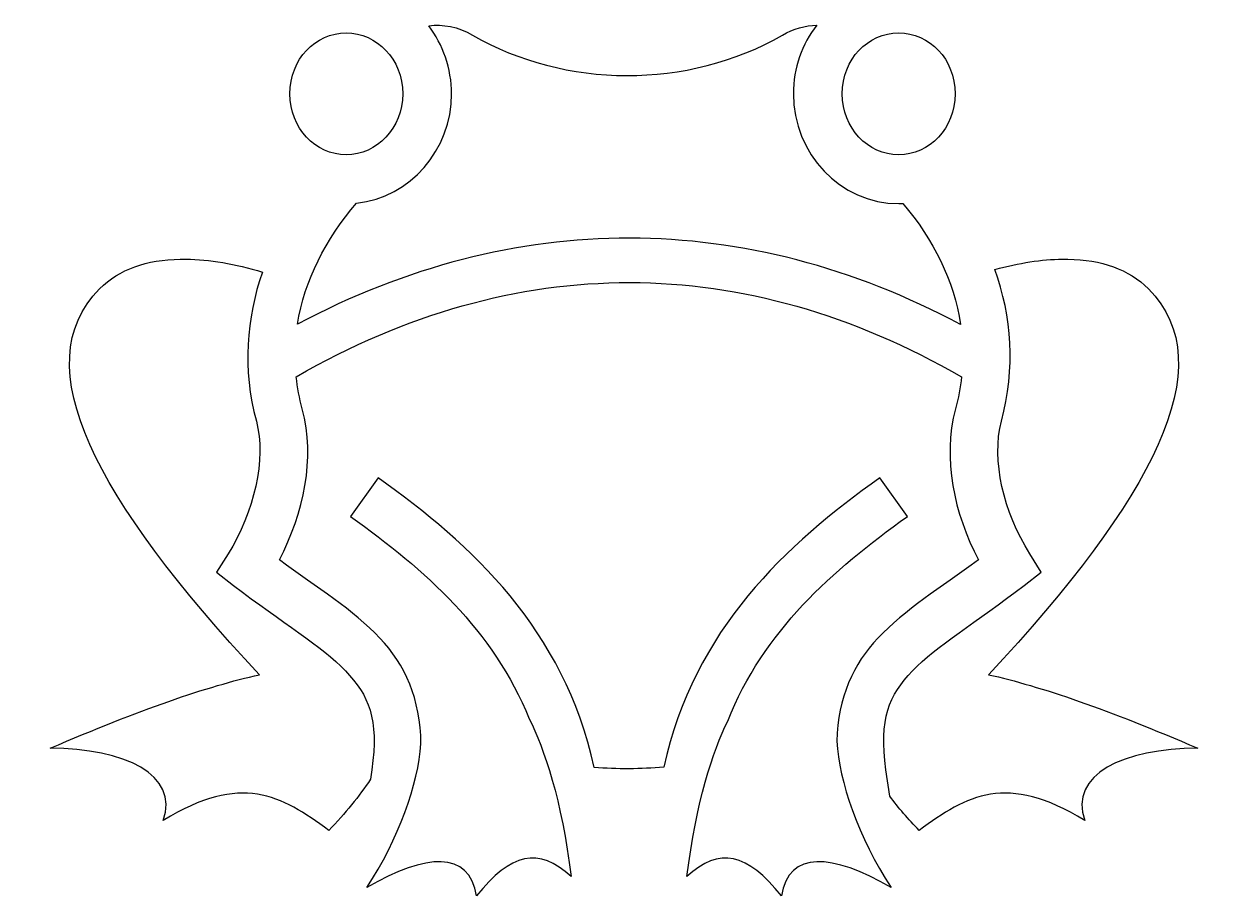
# Model space of a CAD drawing. Header units: centimetres. Extents: x -10.4 to 10.4, y -8.1 to 7.1.
import ezdxf

# ---------------------------------------------------------------- set-up
doc = ezdxf.new("R2010")
doc.units = ezdxf.units.CM
doc.header["$MEASUREMENT"] = 0
doc.layers.add('Layer 1', color=7, linetype='Continuous')

msp = doc.modelspace()

# ---------------------------------------------------------------- linework, layer by layer
at = {"layer": 'Layer 1'}
for points, knots in [([(-4.82612, 6.90897), (-5.36039, 6.90897), (-5.80766, 6.45145), (-5.80766, 5.84845), (-5.80766, 5.84845), (-5.80766, 5.24557), (-5.36034, 4.78805), (-4.82607, 4.78805), (-4.82607, 4.78805), (-4.2918, 4.78805), (-3.84457, 5.24557), (-3.84457, 5.84849), (-3.84457, 5.84849), (-3.84457, 6.45141), (-4.2918, 6.90901), (-4.82603, 6.90901), (-4.82603, 6.90901), (-4.82603, 6.90901), (-4.82612, 6.90897), (-4.82612, 6.90897)], [0, 0, 0, 0, 0.16666667, 0.16666667, 0.16666667, 0.16666667, 0.33333333, 0.33333333, 0.33333333, 0.33333333, 0.5, 0.5, 0.5, 0.5, 0.66666667, 0.66666667, 0.66666667, 0.66666667, 1, 1, 1, 1]), ([(3.36079, 7.04458), (3.16083, 7.0364), (2.95754, 6.98192), (2.76184, 6.86895), (2.76184, 6.86895), (1.12007, 5.92101), (-1.02358, 5.94324), (-2.6268, 6.86887), (-2.6268, 6.86887), (-2.8836, 7.01713), (-3.14483, 7.06326), (-3.39194, 7.03299), (-3.39194, 7.03299), (-3.14256, 6.70501), (-2.99396, 6.29201), (-2.99396, 5.84849), (-2.99396, 5.84849), (-2.99396, 4.8723), (-3.71238, 4.04244), (-4.64593, 3.94693), (-4.64593, 3.94693), (-5.18463, 3.31778), (-5.55478, 2.60569), (-5.67424, 1.83925), (-5.67424, 1.83925), (-3.78807, 2.84243), (-1.83919, 3.33925), (0.10547, 3.33655), (0.10547, 3.33655), (2.05152, 3.33385), (3.99323, 2.83108), (5.86393, 1.83453), (5.86393, 1.83453), (5.7505, 2.59988), (5.39097, 3.31222), (4.86059, 3.93956), (4.86059, 3.93956), (4.83592, 3.93846), (4.81125, 3.93754), (4.78637, 3.93754), (4.78637, 3.93754), (3.76675, 3.93754), (2.9543, 4.81042), (2.9543, 5.84851), (2.9543, 5.84851), (2.9543, 6.29718), (3.1061, 6.71477), (3.3608, 7.04456), (3.3608, 7.04456), (3.3608, 7.04456), (3.36079, 7.04458), (3.36079, 7.04458)], [0, 0, 0, 0, 0.07142857, 0.07142857, 0.07142857, 0.07142857, 0.14285714, 0.14285714, 0.14285714, 0.14285714, 0.21428571, 0.21428571, 0.21428571, 0.21428571, 0.28571429, 0.28571429, 0.28571429, 0.28571429, 0.35714286, 0.35714286, 0.35714286, 0.35714286, 0.42857143, 0.42857143, 0.42857143, 0.42857143, 0.5, 0.5, 0.5, 0.5, 0.57142857, 0.57142857, 0.57142857, 0.57142857, 0.64285714, 0.64285714, 0.64285714, 0.64285714, 0.71428571, 0.71428571, 0.71428571, 0.71428571, 0.78571429, 0.78571429, 0.78571429, 0.78571429, 0.85714286, 0.85714286, 0.85714286, 0.85714286, 1, 1, 1, 1]), ([(4.78632, 6.90897), (4.25205, 6.90897), (3.80478, 6.45145), (3.80478, 5.84845), (3.80478, 5.84845), (3.80478, 5.24557), (4.25206, 4.78805), (4.78628, 4.78805), (4.78628, 4.78805), (5.32055, 4.78805), (5.76782, 5.24557), (5.76782, 5.84849), (5.76782, 5.84849), (5.76782, 6.45141), (5.3205, 6.90901), (4.78628, 6.90901), (4.78628, 6.90901), (4.78628, 6.90901), (4.78632, 6.90897), (4.78632, 6.90897)], [0, 0, 0, 0, 0.16666667, 0.16666667, 0.16666667, 0.16666667, 0.33333333, 0.33333333, 0.33333333, 0.33333333, 0.5, 0.5, 0.5, 0.5, 0.66666667, 0.66666667, 0.66666667, 0.66666667, 1, 1, 1, 1]), ([(-7.61296, 2.97179), (-7.64695, 2.97221), (-7.68068, 2.97213), (-7.71404, 2.97154), (-7.71404, 2.97154), (-8.30123, 2.96108), (-8.77414, 2.79865), (-9.11878, 2.45363), (-9.11878, 2.45363), (-10.43366, 1.13685), (-9.18169, -1.21498), (-6.33569, -4.259), (-6.33569, -4.259), (-7.24045, -4.45955), (-8.42419, -4.87031), (-9.9806, -5.53985), (-9.9806, -5.53985), (-8.68259, -5.54069), (-7.72638, -6.00273), (-8.01051, -6.79561), (-8.01051, -6.79561), (-6.64714, -5.96102), (-5.96671, -6.35479), (-5.12862, -6.96829), (-5.12862, -6.96829), (-4.84555, -6.67472), (-4.59848, -6.37178), (-4.40384, -6.0777), (-4.40384, -6.0777), (-4.40384, -6.0777), (-4.3812, -5.91535), (-4.3812, -5.91535), (-4.3812, -5.91535), (-4.25588, -5.01789), (-4.43391, -4.62012), (-4.84142, -4.19178), (-4.84142, -4.19178), (-5.24893, -3.76348), (-5.95212, -3.3491), (-6.78562, -2.70473), (-6.78562, -2.70473), (-6.78562, -2.70473), (-7.08164, -2.47588), (-7.08164, -2.47588), (-7.08164, -2.47588), (-7.08164, -2.47588), (-6.88379, -2.15836), (-6.88379, -2.15836), (-6.88379, -2.15836), (-6.43133, -1.43189), (-6.21509, -0.50398), (-6.39042, 0.15076), (-6.39042, 0.15076), (-6.63424, 1.06041), (-6.56689, 1.94037), (-6.28348, 2.74662), (-6.28348, 2.74662), (-6.7615, 2.88949), (-7.20924, 2.96657), (-7.61291, 2.97171), (-7.61291, 2.97171), (-7.61291, 2.97171), (-7.61296, 2.97179), (-7.61296, 2.97179)], [0, 0, 0, 0, 0.05882353, 0.05882353, 0.05882353, 0.05882353, 0.11764706, 0.11764706, 0.11764706, 0.11764706, 0.17647059, 0.17647059, 0.17647059, 0.17647059, 0.23529412, 0.23529412, 0.23529412, 0.23529412, 0.29411765, 0.29411765, 0.29411765, 0.29411765, 0.35294118, 0.35294118, 0.35294118, 0.35294118, 0.41176471, 0.41176471, 0.41176471, 0.41176471, 0.47058824, 0.47058824, 0.47058824, 0.47058824, 0.52941176, 0.52941176, 0.52941176, 0.52941176, 0.58823529, 0.58823529, 0.58823529, 0.58823529, 0.64705882, 0.64705882, 0.64705882, 0.64705882, 0.70588235, 0.70588235, 0.70588235, 0.70588235, 0.76470588, 0.76470588, 0.76470588, 0.76470588, 0.82352941, 0.82352941, 0.82352941, 0.82352941, 0.88235294, 0.88235294, 0.88235294, 0.88235294, 1, 1, 1, 1]), ([(7.63569, 2.97187), (7.27621, 2.96816), (6.88118, 2.90668), (6.46119, 2.79295), (6.46119, 2.79295), (6.75325, 1.97249), (6.82257, 1.07566), (6.57483, 0.15087), (6.57483, 0.15087), (6.39519, -0.51943), (6.61417, -1.42937), (7.0682, -2.15816), (7.0682, -2.15816), (7.0682, -2.15816), (7.26597, -2.47568), (7.26597, -2.47568), (7.26597, -2.47568), (7.26597, -2.47568), (6.96995, -2.70465), (6.96995, -2.70465), (6.96995, -2.70465), (6.1365, -3.34898), (5.43335, -3.76336), (5.02584, -4.19166), (5.02584, -4.19166), (4.61833, -4.62), (4.44025, -5.01773), (4.56558, -5.91528), (4.56558, -5.91528), (4.56558, -5.91528), (4.62989, -6.37533), (4.62989, -6.37533), (4.62989, -6.37533), (4.78153, -6.57352), (4.95366, -6.77297), (5.14189, -6.96821), (5.14189, -6.96821), (5.98002, -6.35467), (6.66036, -5.96094), (8.02382, -6.79557), (8.02382, -6.79557), (7.73969, -6.00264), (8.69589, -5.54057), (9.99391, -5.53981), (9.99391, -5.53981), (8.43749, -4.87018), (7.25384, -4.45947), (6.349, -4.25892), (6.349, -4.25892), (9.195, -1.2149), (10.44697, 1.13689), (9.13209, 2.45371), (9.13209, 2.45371), (8.78749, 2.79877), (8.31589, 2.96116), (7.72874, 2.97153), (7.72874, 2.97153), (7.69796, 2.97212), (7.66705, 2.9722), (7.6358, 2.97195), (7.6358, 2.97195), (7.6358, 2.97195), (7.63569, 2.97187), (7.63569, 2.97187)], [0, 0, 0, 0, 0.05882353, 0.05882353, 0.05882353, 0.05882353, 0.11764706, 0.11764706, 0.11764706, 0.11764706, 0.17647059, 0.17647059, 0.17647059, 0.17647059, 0.23529412, 0.23529412, 0.23529412, 0.23529412, 0.29411765, 0.29411765, 0.29411765, 0.29411765, 0.35294118, 0.35294118, 0.35294118, 0.35294118, 0.41176471, 0.41176471, 0.41176471, 0.41176471, 0.47058824, 0.47058824, 0.47058824, 0.47058824, 0.52941176, 0.52941176, 0.52941176, 0.52941176, 0.58823529, 0.58823529, 0.58823529, 0.58823529, 0.64705882, 0.64705882, 0.64705882, 0.64705882, 0.70588235, 0.70588235, 0.70588235, 0.70588235, 0.76470588, 0.76470588, 0.76470588, 0.76470588, 0.82352941, 0.82352941, 0.82352941, 0.82352941, 0.88235294, 0.88235294, 0.88235294, 0.88235294, 1, 1, 1, 1]), ([(0.10538, 2.56445), (-1.83839, 2.56719), (-3.78672, 2.02356), (-5.69584, 0.92639), (-5.69584, 0.92639), (-5.67602, 0.7414), (-5.64136, 0.55426), (-5.59067, 0.36513), (-5.59067, 0.36513), (-5.59067, 0.36513), (-5.59067, 0.36505), (-5.59067, 0.36505), (-5.59067, 0.36505), (-5.36073, -0.49324), (-5.56566, -1.44522), (-5.99059, -2.26189), (-5.99059, -2.26189), (-5.32054, -2.75247), (-4.71109, -3.12743), (-4.24155, -3.62096), (-4.24155, -3.62096), (-3.80469, -4.08017), (-3.53334, -4.68073), (-3.52659, -5.46421), (-3.52659, -5.46421), (-3.57281, -6.15189), (-3.91272, -7.12027), (-4.46892, -7.96241), (-4.46892, -7.96241), (-3.43201, -7.36206), (-2.69221, -7.31585), (-2.55913, -8.10966), (-2.55913, -8.10966), (-1.96469, -7.35979), (-1.4755, -7.25002), (-0.91521, -7.77084), (-0.91521, -7.77084), (-1.07313, -6.44457), (-1.38399, -5.5407), (-1.64294, -5.02583), (-1.64294, -5.02583), (-2.27107, -3.48387), (-3.4484, -2.43317), (-4.75249, -1.50801), (-4.75249, -1.50801), (-4.75249, -1.50801), (-4.27346, -0.83273), (-4.27346, -0.83273), (-4.27346, -0.83273), (-2.63785, -1.99307), (-1.03504, -3.4751), (-0.51528, -5.87459), (-0.51528, -5.87459), (-0.10929, -5.90432), (0.29645, -5.902), (0.70127, -5.86784), (0.70127, -5.86784), (1.22255, -3.47228), (2.82375, -1.99184), (4.4578, -0.83265), (4.4578, -0.83265), (4.4578, -0.83265), (4.93683, -1.50801), (4.93683, -1.50801), (4.93683, -1.50801), (3.62161, -2.44106), (2.43488, -3.50171), (1.81092, -5.06543), (1.81092, -5.06543), (1.55601, -5.5865), (1.25683, -6.47776), (1.10279, -7.77084), (1.10279, -7.77084), (1.6632, -7.25007), (2.15235, -7.35979), (2.74679, -8.10966), (2.74679, -8.10966), (2.87975, -7.31585), (3.61954, -7.36202), (4.65649, -7.96241), (4.65649, -7.96241), (4.0868, -7.09986), (3.74376, -6.10457), (3.71108, -5.41445), (3.71108, -5.41445), (3.72858, -4.655), (3.99824, -4.07047), (4.42583, -3.62092), (4.42583, -3.62092), (4.89537, -3.12734), (5.50474, -2.75247), (6.1747, -2.26185), (6.1747, -2.26185), (5.75032, -1.44843), (5.5426, -0.50193), (5.77495, 0.3653), (5.77495, 0.3653), (5.82547, 0.55366), (5.86047, 0.74017), (5.88079, 0.9247), (5.88079, 0.9247), (3.98956, 2.01221), (2.04975, 2.56166), (0.1053, 2.56444), (0.1053, 2.56444), (0.1053, 2.56444), (0.10538, 2.56445), (0.10538, 2.56445)], [0, 0, 0, 0, 0.03571429, 0.03571429, 0.03571429, 0.03571429, 0.07142857, 0.07142857, 0.07142857, 0.07142857, 0.10714286, 0.10714286, 0.10714286, 0.10714286, 0.14285714, 0.14285714, 0.14285714, 0.14285714, 0.17857143, 0.17857143, 0.17857143, 0.17857143, 0.21428571, 0.21428571, 0.21428571, 0.21428571, 0.25, 0.25, 0.25, 0.25, 0.28571429, 0.28571429, 0.28571429, 0.28571429, 0.32142857, 0.32142857, 0.32142857, 0.32142857, 0.35714286, 0.35714286, 0.35714286, 0.35714286, 0.39285714, 0.39285714, 0.39285714, 0.39285714, 0.42857143, 0.42857143, 0.42857143, 0.42857143, 0.46428571, 0.46428571, 0.46428571, 0.46428571, 0.5, 0.5, 0.5, 0.5, 0.53571429, 0.53571429, 0.53571429, 0.53571429, 0.57142857, 0.57142857, 0.57142857, 0.57142857, 0.60714286, 0.60714286, 0.60714286, 0.60714286, 0.64285714, 0.64285714, 0.64285714, 0.64285714, 0.67857143, 0.67857143, 0.67857143, 0.67857143, 0.71428571, 0.71428571, 0.71428571, 0.71428571, 0.75, 0.75, 0.75, 0.75, 0.78571429, 0.78571429, 0.78571429, 0.78571429, 0.82142857, 0.82142857, 0.82142857, 0.82142857, 0.85714286, 0.85714286, 0.85714286, 0.85714286, 0.89285714, 0.89285714, 0.89285714, 0.89285714, 0.92857143, 0.92857143, 0.92857143, 0.92857143, 1, 1, 1, 1])]:
    msp.add_open_spline(points, degree=3, knots=knots, dxfattribs=at)

doc.saveas('drawing.dxf')
